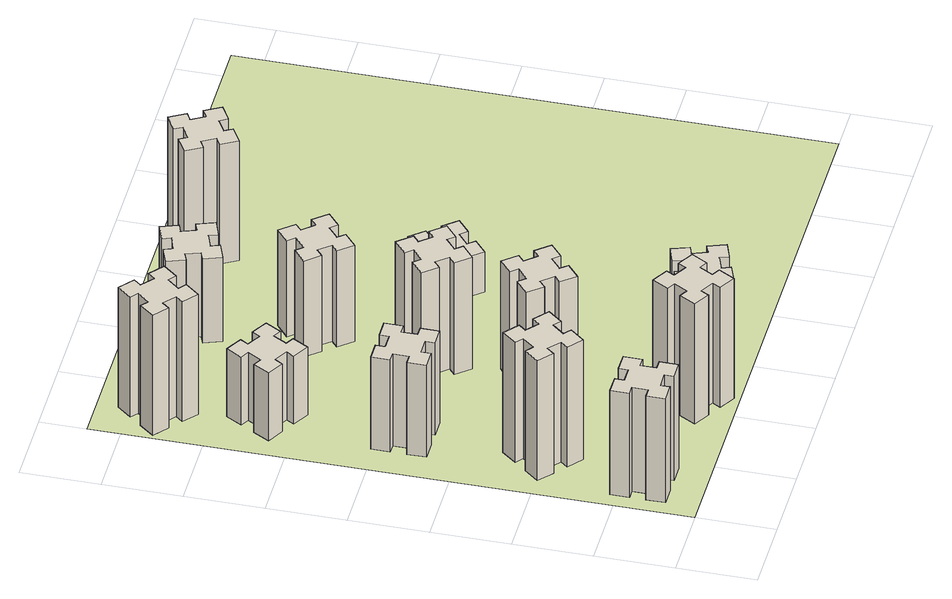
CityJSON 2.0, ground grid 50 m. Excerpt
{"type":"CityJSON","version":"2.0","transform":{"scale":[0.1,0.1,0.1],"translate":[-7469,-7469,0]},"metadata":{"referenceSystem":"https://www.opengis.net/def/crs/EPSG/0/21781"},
"CityObjects":{
"building1":{"type":"Building","attributes":{"class":"1000","function":"1000","usage":"1000","yearOfConstruction":2016,"roofType":"1000","measuredHeight":78,"storeysAboveGround":30,"storeysBelowGround":0},"geometry":[{"type":"Solid","lod":"1","boundaries":[[[[0,1,2,3,4,5,6,7,8,9,10,11,12,13,14,15,16,17,18,19]],[[17,16,20,21]],[[16,15,22,20]],[[15,14,23,22]],[[14,13,24,23]],[[13,12,25,24]],[[12,11,26,25]],[[11,10,27,26]],[[10,9,28,27]],[[9,8,29,28]],[[8,7,30,29]],[[7,6,31,30]],[[6,5,32,31]],[[5,4,33,32]],[[4,3,34,33]],[[3,2,35,34]],[[2,1,36,35]],[[1,0,37,36]],[[0,19,38,37]],[[19,18,39,38]],[[18,17,21,39]],[[24,25,26,27,28,29,30,31,32,33,34,35,36,37,38,39,21,20,22,23]]]]}]},
"building2":{"type":"Building","attributes":{"class":"1000","function":"1000","usage":"1000","yearOfConstruction":2016,"roofType":"1000","measuredHeight":90,"storeysAboveGround":30,"storeysBelowGround":0},"geometry":[{"type":"Solid","lod":"1","boundaries":[[[[40,41,42,43,44,45,46,47,48,49,50,51,52,53,54,55,56,57,58,59]],[[57,56,60,61]],[[56,55,62,60]],[[55,54,63,62]],[[54,53,64,63]],[[53,52,65,64]],[[52,51,66,65]],[[51,50,67,66]],[[50,49,68,67]],[[49,48,69,68]],[[48,47,70,69]],[[47,46,71,70]],[[46,45,72,71]],[[45,44,73,72]],[[44,43,74,73]],[[43,42,75,74]],[[42,41,76,75]],[[41,40,77,76]],[[40,59,78,77]],[[59,58,79,78]],[[58,57,61,79]],[[64,65,66,67,68,69,70,71,72,73,74,75,76,77,78,79,61,60,62,63]]]]}]},
"building3":{"type":"Building","attributes":{"class":"1000","function":"1000","usage":"1000","yearOfConstruction":2016,"roofType":"1000","measuredHeight":69,"storeysAboveGround":30,"storeysBelowGround":0},"geometry":[{"type":"Solid","lod":"1","boundaries":[[[[80,81,82,83,84,85,86,87,88,89,90,91,92,93,94,95,96,97,98,99]],[[97,96,100,101]],[[96,95,102,100]],[[95,94,103,102]],[[94,93,104,103]],[[93,92,105,104]],[[92,91,106,105]],[[91,90,107,106]],[[90,89,108,107]],[[89,88,109,108]],[[88,87,110,109]],[[87,86,111,110]],[[86,85,112,111]],[[85,84,113,112]],[[84,83,114,113]],[[83,82,115,114]],[[82,81,116,115]],[[81,80,117,116]],[[80,99,118,117]],[[99,98,119,118]],[[98,97,101,119]],[[104,105,106,107,108,109,110,111,112,113,114,115,116,117,118,119,101,100,102,103]]]]}]},
"building4":{"type":"Building","attributes":{"class":"1000","function":"1000","usage":"1000","yearOfConstruction":2016,"roofType":"1000","measuredHeight":51,"storeysAboveGround":30,"storeysBelowGround":0},"geometry":[{"type":"Solid","lod":"1","boundaries":[[[[120,121,122,123,124,125,126,127,128,129,130,131,132,133,134,135,136,137,138,139]],[[137,136,140,141]],[[136,135,142,140]],[[135,134,143,142]],[[134,133,144,143]],[[133,132,145,144]],[[132,131,146,145]],[[131,130,147,146]],[[130,129,148,147]],[[129,128,149,148]],[[128,127,150,149]],[[127,126,151,150]],[[126,125,152,151]],[[125,124,153,152]],[[124,123,154,153]],[[123,122,155,154]],[[122,121,156,155]],[[121,120,157,156]],[[120,139,158,157]],[[139,138,159,158]],[[138,137,141,159]],[[144,145,146,147,148,149,150,151,152,153,154,155,156,157,158,159,141,140,142,143]]]]}]},
"building5":{"type":"Building","attributes":{"class":"1000","function":"1000","usage":"1000","yearOfConstruction":2016,"roofType":"1000","measuredHeight":90,"storeysAboveGround":30,"storeysBelowGround":0},"geometry":[{"type":"Solid","lod":"1","boundaries":[[[[160,161,162,163,164,165,166,167,168,169,170,171,172,173,174,175,176,177,178,179]],[[177,176,180,181]],[[176,175,182,180]],[[175,174,183,182]],[[174,173,184,183]],[[173,172,185,184]],[[172,171,186,185]],[[171,170,187,186]],[[170,169,188,187]],[[169,168,189,188]],[[168,167,190,189]],[[167,166,191,190]],[[166,165,192,191]],[[165,164,193,192]],[[164,163,194,193]],[[163,162,195,194]],[[162,161,196,195]],[[161,160,197,196]],[[160,179,198,197]],[[179,178,199,198]],[[178,177,181,199]],[[184,185,186,187,188,189,190,191,192,193,194,195,196,197,198,199,181,180,182,183]]]]}]},
"building6":{"type":"Building","attributes":{"class":"1000","function":"1000","usage":"1000","yearOfConstruction":2016,"roofType":"1000","measuredHeight":90,"storeysAboveGround":30,"storeysBelowGround":0},"geometry":[{"type":"Solid","lod":"1","boundaries":[[[[200,201,202,203,204,205,206,207,208,209,210,211,212,213,214,215,216,217,218,219]],[[217,216,220,221]],[[216,215,222,220]],[[215,214,223,222]],[[214,213,224,223]],[[213,212,225,224]],[[212,211,226,225]],[[211,210,227,226]],[[210,209,228,227]],[[209,208,229,228]],[[208,207,230,229]],[[207,206,231,230]],[[206,205,232,231]],[[205,204,233,232]],[[204,203,234,233]],[[203,202,235,234]],[[202,201,236,235]],[[201,200,237,236]],[[200,219,238,237]],[[219,218,239,238]],[[218,217,221,239]],[[224,225,226,227,228,229,230,231,232,233,234,235,236,237,238,239,221,220,222,223]]]]}]},
"building7":{"type":"Building","attributes":{"class":"1000","function":"1000","usage":"1000","yearOfConstruction":2016,"roofType":"1000","measuredHeight":81,"storeysAboveGround":30,"storeysBelowGround":0},"geometry":[{"type":"Solid","lod":"1","boundaries":[[[[240,241,242,243,244,245,246,247,248,249,250,251,252,253,254,255,256,257,258,259]],[[257,256,260,261]],[[256,255,262,260]],[[255,254,263,262]],[[254,253,264,263]],[[253,252,265,264]],[[252,251,266,265]],[[251,250,267,266]],[[250,249,268,267]],[[249,248,269,268]],[[248,247,270,269]],[[247,246,271,270]],[[246,245,272,271]],[[245,244,273,272]],[[244,243,274,273]],[[243,242,275,274]],[[242,241,276,275]],[[241,240,277,276]],[[240,259,278,277]],[[259,258,279,278]],[[258,257,261,279]],[[264,265,266,267,268,269,270,271,272,273,274,275,276,277,278,279,261,260,262,263]]]]}]},
"building8":{"type":"Building","attributes":{"class":"1000","function":"1000","usage":"1000","yearOfConstruction":2016,"roofType":"1000","measuredHeight":84,"storeysAboveGround":30,"storeysBelowGround":0},"geometry":[{"type":"Solid","lod":"1","boundaries":[[[[280,281,282,283,284,285,286,287,288,289,290,291,292,293,294,295,296,297,298,299]],[[297,296,300,301]],[[296,295,302,300]],[[295,294,303,302]],[[294,293,304,303]],[[293,292,305,304]],[[292,291,306,305]],[[291,290,307,306]],[[290,289,308,307]],[[289,288,309,308]],[[288,287,310,309]],[[287,286,311,310]],[[286,285,312,311]],[[285,284,313,312]],[[284,283,314,313]],[[283,282,315,314]],[[282,281,316,315]],[[281,280,317,316]],[[280,299,318,317]],[[299,298,319,318]],[[298,297,301,319]],[[304,305,306,307,308,309,310,311,312,313,314,315,316,317,318,319,301,300,302,303]]]]}]},
"building9":{"type":"Building","attributes":{"class":"1000","function":"1000","usage":"1000","yearOfConstruction":2016,"roofType":"1000","measuredHeight":51,"storeysAboveGround":30,"storeysBelowGround":0},"geometry":[{"type":"Solid","lod":"1","boundaries":[[[[320,321,322,323,324,325,326,327,328,329,330,331,332,333,334,335,336,337,338,339]],[[337,336,340,341]],[[336,335,342,340]],[[335,334,343,342]],[[334,333,344,343]],[[333,332,345,344]],[[332,331,346,345]],[[331,330,347,346]],[[330,329,348,347]],[[329,328,349,348]],[[328,327,350,349]],[[327,326,351,350]],[[326,325,352,351]],[[325,324,353,352]],[[324,323,354,353]],[[323,322,355,354]],[[322,321,356,355]],[[321,320,357,356]],[[320,339,358,357]],[[339,338,359,358]],[[338,337,341,359]],[[344,345,346,347,348,349,350,351,352,353,354,355,356,357,358,359,341,340,342,343]]]]}]},
"building10":{"type":"Building","attributes":{"class":"1000","function":"1000","usage":"1000","yearOfConstruction":2016,"roofType":"1000","measuredHeight":72,"storeysAboveGround":30,"storeysBelowGround":0},"geometry":[{"type":"Solid","lod":"1","boundaries":[[[[360,361,362,363,364,365,366,367,368,369,370,371,372,373,374,375,376,377,378,379]],[[377,376,380,381]],[[376,375,382,380]],[[375,374,383,382]],[[374,373,384,383]],[[373,372,385,384]],[[372,371,386,385]],[[371,370,387,386]],[[370,369,388,387]],[[369,368,389,388]],[[368,367,390,389]],[[367,366,391,390]],[[366,365,392,391]],[[365,364,393,392]],[[364,363,394,393]],[[363,362,395,394]],[[362,361,396,395]],[[361,360,397,396]],[[360,379,398,397]],[[379,378,399,398]],[[378,377,381,399]],[[384,385,386,387,388,389,390,391,392,393,394,395,396,397,398,399,381,380,382,383]]]]}]},
"building11":{"type":"Building","attributes":{"class":"1000","function":"1000","usage":"1000","yearOfConstruction":2016,"roofType":"1000","measuredHeight":63,"storeysAboveGround":30,"storeysBelowGround":0},"geometry":[{"type":"Solid","lod":"1","boundaries":[[[[400,401,402,403,404,405,406,407,408,409,410,411,412,413,414,415,416,417,418,419]],[[417,416,420,421]],[[416,415,422,420]],[[415,414,423,422]],[[414,413,424,423]],[[413,412,425,424]],[[412,411,426,425]],[[411,410,427,426]],[[410,409,428,427]],[[409,408,429,428]],[[408,407,430,429]],[[407,406,431,430]],[[406,405,432,431]],[[405,404,433,432]],[[404,403,434,433]],[[403,402,435,434]],[[402,401,436,435]],[[401,400,437,436]],[[400,419,438,437]],[[419,418,439,438]],[[418,417,421,439]],[[424,425,426,427,428,429,430,431,432,433,434,435,436,437,438,439,421,420,422,423]]]]}]},
"building12":{"type":"Building","attributes":{"class":"1000","function":"1000","usage":"1000","yearOfConstruction":2016,"roofType":"1000","measuredHeight":30,"storeysAboveGround":30,"storeysBelowGround":0},"geometry":[{"type":"Solid","lod":"1","boundaries":[[[[440,441,442,443,444,445,446,447,448,449,450,451,452,453,454,455,456,457,458,459]],[[457,456,460,461]],[[456,455,462,460]],[[455,454,463,462]],[[454,453,464,463]],[[453,452,465,464]],[[452,451,466,465]],[[451,450,467,466]],[[450,449,468,467]],[[449,448,469,468]],[[448,447,470,469]],[[447,446,471,470]],[[446,445,472,471]],[[445,444,473,472]],[[444,443,474,473]],[[443,442,475,474]],[[442,441,476,475]],[[441,440,477,476]],[[440,459,478,477]],[[459,458,479,478]],[[458,457,461,479]],[[464,465,466,467,468,469,470,471,472,473,474,475,476,477,478,479,461,460,462,463]]]]}]},
"building13":{"type":"Building","attributes":{"class":"1000","function":"1000","usage":"1000","yearOfConstruction":2016,"roofType":"1000","measuredHeight":90,"storeysAboveGround":30,"storeysBelowGround":0},"geometry":[{"type":"Solid","lod":"1","boundaries":[[[[480,481,482,483,484,485,486,487,488,489,490,491,492,493,494,495,496,497,498,499]],[[497,496,500,501]],[[496,495,502,500]],[[495,494,503,502]],[[494,493,504,503]],[[493,492,505,504]],[[492,491,506,505]],[[491,490,507,506]],[[490,489,508,507]],[[489,488,509,508]],[[488,487,510,509]],[[487,486,511,510]],[[486,485,512,511]],[[485,484,513,512]],[[484,483,514,513]],[[483,482,515,514]],[[482,481,516,515]],[[481,480,517,516]],[[480,499,518,517]],[[499,498,519,518]],[[498,497,501,519]],[[504,505,506,507,508,509,510,511,512,513,514,515,516,517,518,519,501,500,502,503]]]]}]},
"landuse1":{"type":"LandUse","attributes":{"name":"plot1","function":"1010"},"geometry":[{"type":"MultiSurface","lod":"1","boundaries":[[[520,521,522,523]]]}]}
},
"vertices":[
[165,425,0],[165,325,0],[105,325,0],[105,205,0],[225,205,0],[225,265,0],[325,265,0],[325,205,0],[445,205,0],[445,325,0],[385,325,0],[385,425,0],[445,425,0],[445,545,0],[325,545,0],[325,485,0],[225,485,0],[225,545,0],[105,545,0],[105,425,0],[225,485,780],[225,545,780],[325,485,780],[325,545,780],[445,545,780],[445,425,780],[385,425,780],[385,325,780],[445,325,780],[445,205,780],[325,205,780],[325,265,780],[225,265,780],[225,205,780],[105,205,780],[105,325,780],[165,325,780],[165,425,780],[105,425,780],[105,545,780],
[484,1067,0],[408,1132,0],[446,1178,0],[354,1255,0],[277,1163,0],[323,1124,0],[259,1048,0],[213,1086,0],[136,994,0],[228,917,0],[266,963,0],[343,899,0],[304,853,0],[396,776,0],[473,868,0],[427,906,0],[492,983,0],[538,944,0],[615,1036,0],[523,1113,0],[492,983,900],[538,944,900],[427,906,900],[473,868,900],[396,776,900],[304,853,900],[343,899,900],[266,963,900],[228,917,900],[136,994,900],[213,1086,900],[259,1048,900],[323,1124,900],[277,1163,900],[354,1255,900],[446,1178,900],[408,1132,900],[484,1067,900],[523,1113,900],[615,1036,900],
[265,1905,0],[265,1805,0],[205,1805,0],[205,1685,0],[325,1685,0],[325,1745,0],[425,1745,0],[425,1685,0],[545,1685,0],[545,1805,0],[485,1805,0],[485,1905,0],[545,1905,0],[545,2025,0],[425,2025,0],[425,1965,0],[325,1965,0],[325,2025,0],[205,2025,0],[205,1905,0],[325,1965,690],[325,2025,690],[425,1965,690],[425,2025,690],[545,2025,690],[545,1905,690],[485,1905,690],[485,1805,690],[545,1805,690],[545,1685,690],[425,1685,690],[425,1745,690],[325,1745,690],[325,1685,690],[205,1685,690],[205,1805,690],[265,1805,690],[265,1905,690],[205,1905,690],[205,2025,690],
[446,2597,0],[496,2684,0],[548,2654,0],[608,2758,0],[504,2818,0],[474,2766,0],[387,2816,0],[417,2868,0],[313,2928,0],[253,2824,0],[305,2794,0],[255,2707,0],[203,2737,0],[143,2633,0],[247,2573,0],[277,2625,0],[364,2575,0],[334,2523,0],[438,2463,0],[498,2567,0],[364,2575,510],[334,2523,510],[277,2625,510],[247,2573,510],[143,2633,510],[203,2737,510],[255,2707,510],[305,2794,510],[253,2824,510],[313,2928,510],[417,2868,510],[387,2816,510],[474,2766,510],[504,2818,510],[608,2758,510],[548,2654,510],[496,2684,510],[446,2597,510],[498,2567,510],[438,2463,510],
[1214,346,0],[1127,396,0],[1157,448,0],[1053,508,0],[993,404,0],[1045,374,0],[995,287,0],[943,317,0],[883,213,0],[987,153,0],[1017,205,0],[1104,155,0],[1074,103,0],[1178,43,0],[1238,147,0],[1186,177,0],[1236,264,0],[1288,234,0],[1348,338,0],[1244,398,0],[1236,264,900],[1288,234,900],[1186,177,900],[1238,147,900],[1178,43,900],[1074,103,900],[1104,155,900],[1017,205,900],[987,153,900],[883,213,900],[943,317,900],[995,287,900],[1045,374,900],[993,404,900],[1053,508,900],[1157,448,900],[1127,396,900],[1214,346,900],[1244,398,900],[1348,338,900],
[384,3387,0],[308,3452,0],[346,3498,0],[254,3575,0],[177,3483,0],[223,3444,0],[159,3368,0],[113,3406,0],[36,3314,0],[128,3237,0],[166,3283,0],[243,3219,0],[204,3173,0],[296,3096,0],[373,3188,0],[327,3226,0],[392,3303,0],[438,3264,0],[515,3356,0],[423,3433,0],[392,3303,900],[438,3264,900],[327,3226,900],[373,3188,900],[296,3096,900],[204,3173,900],[243,3219,900],[166,3283,900],[128,3237,900],[36,3314,900],[113,3406,900],[159,3368,900],[223,3444,900],[177,3483,900],[254,3575,900],[346,3498,900],[308,3452,900],[384,3387,900],[423,3433,900],[515,3356,900],
[1083,1332,0],[1006,1267,0],[968,1313,0],[876,1236,0],[953,1144,0],[999,1183,0],[1063,1106,0],[1017,1068,0],[1094,976,0],[1186,1053,0],[1148,1099,0],[1224,1163,0],[1263,1117,0],[1355,1194,0],[1278,1286,0],[1232,1248,0],[1167,1324,0],[1213,1363,0],[1136,1455,0],[1044,1378,0],[1167,1324,810],[1213,1363,810],[1232,1248,810],[1278,1286,810],[1355,1194,810],[1263,1117,810],[1224,1163,810],[1148,1099,810],[1186,1053,810],[1094,976,810],[1017,1068,810],[1063,1106,810],[999,1183,810],[953,1144,810],[876,1236,810],[968,1313,810],[1006,1267,810],[1083,1332,810],[1044,1378,810],[1136,1455,810],
[1083,1972,0],[1006,1907,0],[968,1953,0],[876,1876,0],[953,1784,0],[999,1823,0],[1063,1746,0],[1017,1708,0],[1094,1616,0],[1186,1693,0],[1148,1739,0],[1224,1803,0],[1263,1757,0],[1355,1834,0],[1278,1926,0],[1232,1888,0],[1167,1964,0],[1213,2003,0],[1136,2095,0],[1044,2018,0],[1167,1964,840],[1213,2003,840],[1232,1888,840],[1278,1926,840],[1355,1834,840],[1263,1757,840],[1224,1803,840],[1148,1739,840],[1186,1693,840],[1094,1616,840],[1017,1708,840],[1063,1746,840],[999,1823,840],[953,1784,840],[876,1876,840],[968,1953,840],[1006,1907,840],[1083,1972,840],[1044,2018,840],[1136,2095,840],
[1765,496,0],[1671,462,0],[1650,518,0],[1537,477,0],[1579,364,0],[1635,385,0],[1669,291,0],[1613,270,0],[1654,157,0],[1767,199,0],[1746,255,0],[1840,289,0],[1860,233,0],[1973,274,0],[1932,387,0],[1876,366,0],[1842,460,0],[1898,480,0],[1857,593,0],[1744,552,0],[1842,460,510],[1898,480,510],[1876,366,510],[1932,387,510],[1973,274,510],[1860,233,510],[1840,289,510],[1746,255,510],[1767,199,510],[1654,157,510],[1613,270,510],[1669,291,510],[1635,385,510],[1579,364,510],[1537,477,510],[1650,518,510],[1671,462,510],[1765,496,510],[1744,552,510],[1857,593,510],
[1099,2563,0],[1163,2486,0],[1117,2448,0],[1194,2356,0],[1286,2433,0],[1248,2479,0],[1324,2543,0],[1363,2497,0],[1455,2574,0],[1378,2666,0],[1332,2628,0],[1267,2704,0],[1313,2743,0],[1236,2835,0],[1144,2758,0],[1183,2712,0],[1106,2647,0],[1068,2693,0],[976,2616,0],[1053,2524,0],[1106,2647,720],[1068,2693,720],[1183,2712,720],[1144,2758,720],[1236,2835,720],[1313,2743,720],[1267,2704,720],[1332,2628,720],[1378,2666,720],[1455,2574,720],[1363,2497,720],[1324,2543,720],[1248,2479,720],[1286,2433,720],[1194,2356,720],[1117,2448,720],[1163,2486,720],[1099,2563,720],[1053,2524,720],[976,2616,720],
[1125,3456,0],[1031,3422,0],[1010,3478,0],[897,3437,0],[939,3324,0],[995,3345,0],[1029,3251,0],[973,3230,0],[1014,3117,0],[1127,3159,0],[1106,3215,0],[1200,3249,0],[1220,3193,0],[1333,3234,0],[1292,3347,0],[1236,3326,0],[1202,3420,0],[1258,3440,0],[1217,3553,0],[1104,3512,0],[1202,3420,630],[1258,3440,630],[1236,3326,630],[1292,3347,630],[1333,3234,630],[1220,3193,630],[1200,3249,630],[1106,3215,630],[1127,3159,630],[1014,3117,630],[973,3230,630],[1029,3251,630],[995,3345,630],[939,3324,630],[897,3437,630],[1010,3478,630],[1031,3422,630],[1125,3456,630],[1104,3512,630],[1217,3553,630],
[1972,1988,0],[1907,2064,0],[1953,2103,0],[1876,2195,0],[1784,2118,0],[1823,2072,0],[1746,2007,0],[1708,2053,0],[1616,1976,0],[1693,1884,0],[1739,1923,0],[1803,1846,0],[1757,1808,0],[1834,1716,0],[1926,1793,0],[1888,1839,0],[1964,1903,0],[2003,1857,0],[2095,1934,0],[2018,2026,0],[1964,1903,300],[2003,1857,300],[1888,1839,300],[1926,1793,300],[1834,1716,300],[1757,1808,300],[1803,1846,300],[1739,1923,300],[1693,1884,300],[1616,1976,300],[1708,2053,300],[1746,2007,300],[1823,2072,300],[1784,2118,300],[1876,2195,300],[1953,2103,300],[1907,2064,300],[1972,1988,300],[2018,2026,300],[2095,1934,300],
[1844,3556,0],[1757,3506,0],[1727,3558,0],[1623,3498,0],[1683,3394,0],[1735,3424,0],[1785,3337,0],[1733,3307,0],[1793,3203,0],[1897,3263,0],[1867,3315,0],[1954,3365,0],[1984,3313,0],[2088,3373,0],[2028,3477,0],[1976,3447,0],[1926,3534,0],[1978,3564,0],[1918,3668,0],[1814,3608,0],[1926,3534,900],[1978,3564,900],[1976,3447,900],[2028,3477,900],[2088,3373,900],[1984,3313,900],[1954,3365,900],[1867,3315,900],[1897,3263,900],[1793,3203,900],[1733,3307,900],[1785,3337,900],[1735,3424,900],[1683,3394,900],[1623,3498,900],[1727,3558,900],[1757,3506,900],[1844,3556,900],[1814,3608,900],[1918,3668,900],
[5,3705,0],[3705,3705,0],[3705,5,0],[5,5,0]
]}
